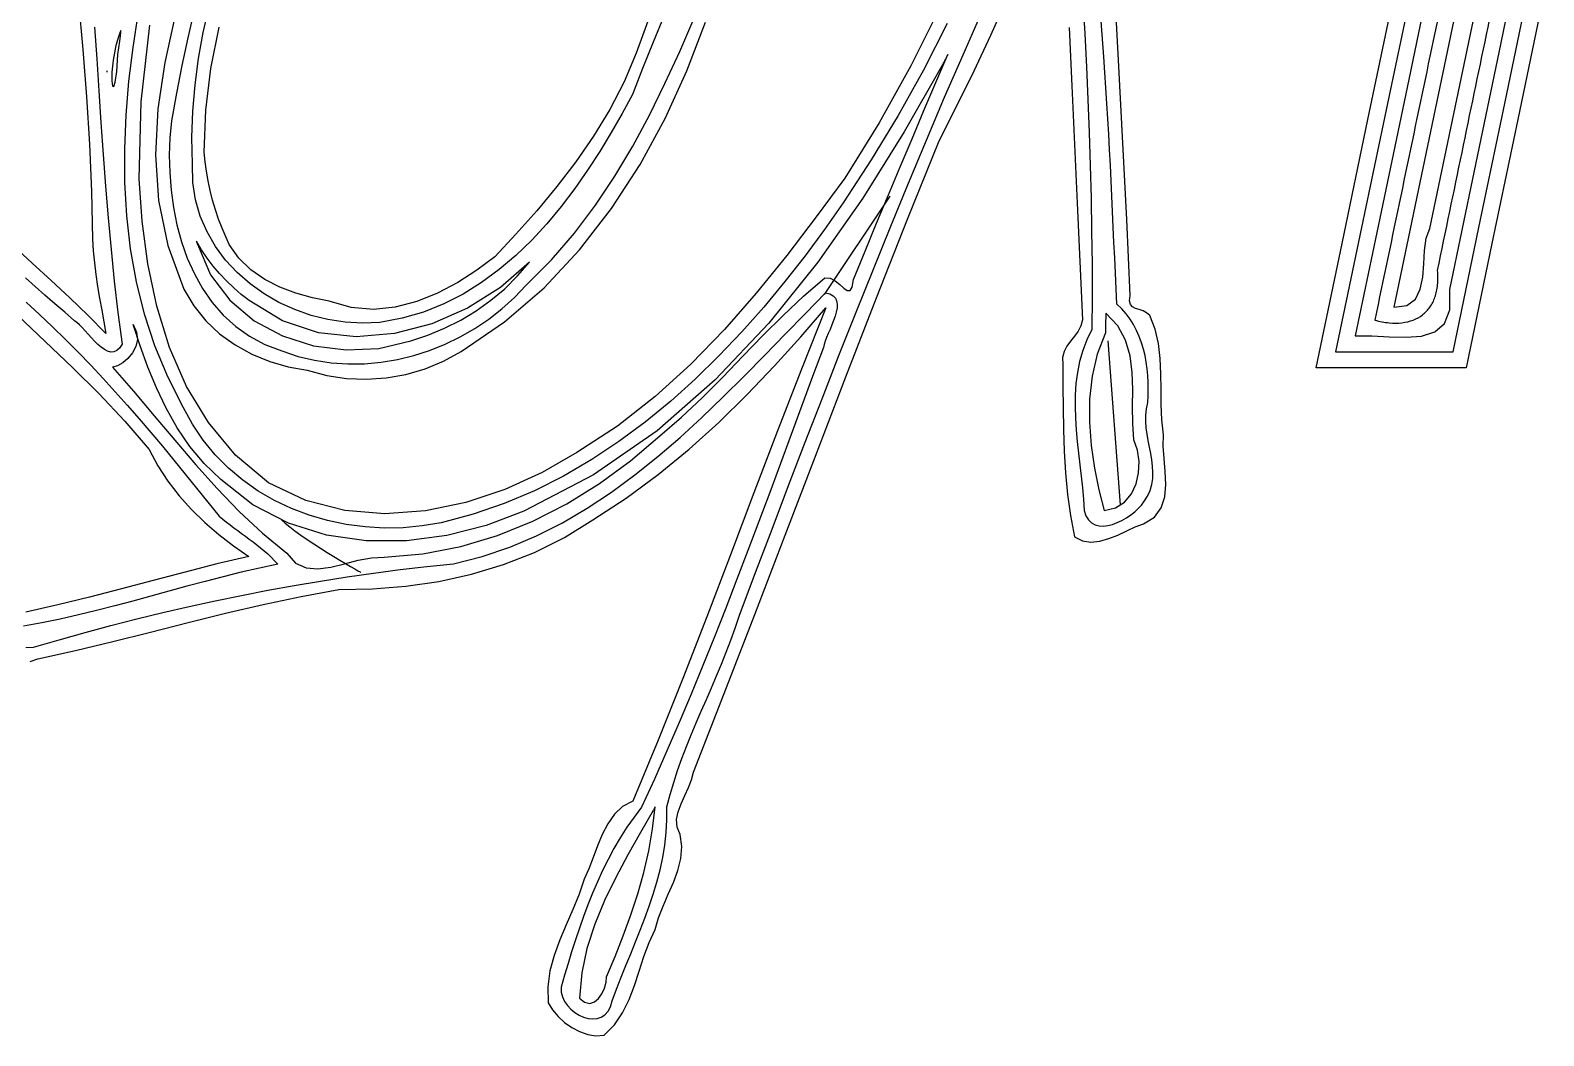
# Model space of a CAD drawing. Extents: x 11 to 234, y 10 to 80.
# Drawn here: x 176.4 to 219.46, y 15.19 to 43.8 of the extents above; entities that cross this region are included whole.
import ezdxf

# ---------------------------------------------------------------- set-up
doc = ezdxf.new("R2010")
doc.units = 0
doc.layers.add('logo', color=7, linetype='CONTINUOUS')
doc.layers.add('text', color=7, linetype='CONTINUOUS')

msp = doc.modelspace()

# ---------------------------------------------------------------- linework, layer by layer
at = {"layer": 'logo', "color": 7}
for p, q in [((207.377719, 42.76307), (207.260619, 44.938637)), ((177.770042, 44.597478), (177.894883, 43.250121)), ((181.05994, 44.370382), (180.881045, 43.584828)), ((181.324484, 43.731807), (181.487789, 44.466256)), ((202.278327, 44.438528), (201.452627, 42.780958)), ((203.730578, 43.65853), (204.18817, 44.678651)), ((206.348669, 44.629852), (206.403572, 43.694381)), ((179.324553, 43.304759), (179.47268, 44.258927)), ((179.55628, 41.7643), (179.799217, 43.94682)), ((180.514317, 44.178547), (180.225641, 42.878285)), ((194.072699, 44.340216), (193.640845, 43.14389)), ((194.433215, 44.219577), (194.126889, 43.462821)), ((194.878277, 43.196073), (195.278381, 44.121157)), ((195.082527, 42.642883), (195.610435, 44.025955)), ((202.489689, 43.986244), (201.814808, 42.663161)), ((202.942712, 43.102403), (203.476423, 44.31207)), ((206.943582, 43.041768), (206.876007, 44.052546)), ((178.227544, 43.889371), (178.290497, 42.983288)), ((178.906878, 43.613471), (178.830729, 43.361009)), ((178.954292, 43.749392), (178.906878, 43.613471)), ((178.948647, 43.482387), (178.970124, 43.635303)), ((178.977547, 43.786524), (178.954292, 43.749392)), ((178.970124, 43.635303), (178.9813, 43.742587)), ((178.9813, 43.742587), (178.977547, 43.786524)), ((180.881045, 43.584828), (180.713225, 42.797239)), ((181.191436, 42.992221), (181.324484, 43.731807)), ((181.541544, 42.710306), (181.778188, 43.885194)), ((203.253648, 42.647373), (203.730578, 43.65853)), ((205.957562, 43.878559), (206.033965, 42.212302)), ((206.403572, 43.694381), (206.452433, 42.758645)), ((177.894883, 43.250121), (178.00259, 41.902157)), ((178.830729, 43.361009), (178.755729, 42.950582)), ((178.861342, 42.623929), (178.893182, 43.110582)), ((178.893182, 43.110582), (178.921469, 43.301576)), ((178.921469, 43.301576), (178.948647, 43.482387)), ((179.208292, 42.345988), (179.324553, 43.304759)), ((193.640845, 43.14389), (193.29577, 42.326955)), ((194.126889, 43.462821), (193.824702, 42.712857)), ((194.460379, 42.28187), (194.878277, 43.196073)), ((202.168754, 42.307993), (202.507517, 43.105917)), ((202.417403, 41.888802), (202.942712, 43.102403)), ((202.495946, 43.083282), (202.484403, 43.060676)), ((202.507517, 43.105917), (202.495946, 43.083282)), ((178.290497, 42.983288), (178.35144, 42.077174)), ((178.577717, 42.642172), (178.575177, 42.633423)), ((178.575177, 42.633423), (178.57571, 42.613216)), ((178.581894, 42.642031), (178.577717, 42.642172)), ((178.586212, 42.636048), (178.581894, 42.642031)), ((178.589288, 42.627186), (178.586212, 42.636048)), ((178.755729, 42.950582), (178.721187, 42.608802)), ((180.225641, 42.878285), (180.034723, 41.565291)), ((180.713225, 42.797239), (180.557438, 42.007564)), ((181.091154, 42.247707), (181.191436, 42.992221)), ((181.392441, 41.523581), (181.541544, 42.710306)), ((193.824702, 42.712857), (193.532599, 41.970026)), ((194.464085, 41.287232), (195.082527, 42.642883)), ((201.452627, 42.780958), (200.550018, 41.163689)), ((201.814808, 42.663161), (201.093784, 41.369734)), ((202.358758, 42.81553), (201.26614, 40.907795)), ((202.366039, 42.829), (202.358758, 42.81553)), ((202.373038, 42.842716), (202.366039, 42.829)), ((202.380037, 42.856432), (202.373038, 42.842716)), ((202.387036, 42.870148), (202.380037, 42.856432)), ((202.394064, 42.883836), (202.387036, 42.870148)), ((202.401063, 42.897552), (202.394064, 42.883836)), ((202.408062, 42.911268), (202.401063, 42.897552)), ((202.415061, 42.924984), (202.408062, 42.911268)), ((202.426632, 42.94759), (202.415061, 42.924984)), ((202.438175, 42.970224), (202.426632, 42.94759)), ((202.449718, 42.99283), (202.438175, 42.970224)), ((202.461289, 43.015436), (202.449718, 42.99283)), ((202.472832, 43.038042), (202.461289, 43.015436)), ((202.484403, 43.060676), (202.472832, 43.038042)), ((202.762979, 41.64411), (203.253648, 42.647373)), ((206.452433, 42.758645), (206.495108, 41.822782)), ((206.976732, 42.599929), (206.943582, 43.041768)), ((207.492501, 40.588952), (207.377719, 42.76307)), ((178.57571, 42.613216), (178.585503, 42.612651)), ((178.585503, 42.612651), (178.589539, 42.618409)), ((178.589539, 42.618409), (178.589288, 42.627186)), ((178.721187, 42.608802), (178.718647, 42.355519)), ((178.718647, 42.355519), (178.739842, 42.21055)), ((178.739842, 42.21055), (178.77628, 42.193758)), ((178.77628, 42.193758), (178.819579, 42.324934)), ((178.819579, 42.324934), (178.861342, 42.623929)), ((179.128237, 41.385205), (179.208292, 42.345988)), ((181.026113, 41.498458), (181.091154, 42.247707)), ((193.29577, 42.326955), (192.88913, 41.541387)), ((194.018431, 41.382767), (194.460379, 42.28187)), ((201.829653, 41.509967), (202.168754, 42.307993)), ((206.033965, 42.212302), (206.109229, 40.546251)), ((207.007505, 42.15846), (206.976732, 42.599929)), ((178.00259, 41.902157), (178.087745, 40.553725)), ((178.35144, 42.077174), (178.412434, 41.171376)), ((180.557438, 42.007564), (180.414617, 41.215731)), ((193.532599, 41.970026), (193.240948, 41.430482)), ((201.899946, 40.671558), (202.417403, 41.888802)), ((206.495108, 41.822782), (206.531453, 40.886916)), ((207.036122, 41.717352), (207.007505, 42.15846)), ((179.08874, 40.424983), (179.128237, 41.385205)), ((179.496943, 39.56523), (179.55628, 41.7643)), ((180.034723, 41.565291), (179.967712, 40.25184)), ((180.998879, 40.744671), (181.026113, 41.498458)), ((181.347107, 40.325418), (181.392441, 41.523581)), ((192.88913, 41.541387), (192.429116, 40.78469)), ((193.240948, 41.430482), (192.931889, 40.888378)), ((193.546205, 40.502961), (194.018431, 41.382767)), ((201.093784, 41.369734), (200.331496, 40.108609)), ((201.490885, 40.711614), (201.829653, 41.509967)), ((202.264185, 40.647696), (202.762979, 41.64411)), ((207.062821, 41.276566), (207.036122, 41.717352)), ((178.412434, 41.171376), (178.475507, 40.266236)), ((180.414617, 41.215731), (180.373009, 40.737214)), ((193.751767, 39.975584), (194.464085, 41.287232)), ((200.550018, 41.163689), (199.577762, 39.589064)), ((207.087854, 40.836091), (207.062821, 41.276566)), ((178.087745, 40.553725), (178.144957, 39.204959)), ((180.373009, 40.737214), (180.356837, 40.247096)), ((181.011946, 39.986551), (180.998879, 40.744671)), ((192.429116, 40.78469), (191.923958, 40.05438)), ((192.931889, 40.888378), (192.604669, 40.348095)), ((193.03746, 39.646668), (193.546205, 40.502961)), ((201.26614, 40.907795), (200.086239, 39.023795)), ((201.153099, 39.912713), (201.490885, 40.711614)), ((201.361102, 38.41925), (202.264185, 40.647696)), ((201.389798, 39.450975), (201.899946, 40.671558)), ((206.109229, 40.546251), (206.184201, 38.881284)), ((206.531453, 40.886916), (206.56132, 39.951189)), ((207.111448, 40.395895), (207.087854, 40.836091)), ((207.601055, 38.417175), (207.492501, 40.588952)), ((178.475507, 40.266236), (178.542727, 39.362106)), ((179.094158, 39.467914), (179.08874, 40.424983)), ((179.967712, 40.25184), (180.050779, 38.950203)), ((180.356837, 40.247096), (180.367392, 39.749854)), ((181.374455, 40.057279), (181.347107, 40.325418)), ((181.412241, 39.784841), (181.374455, 40.057279)), ((191.923958, 40.05438), (191.381854, 39.34797)), ((192.604669, 40.348095), (192.258527, 39.814032)), ((200.331496, 40.108609), (199.532816, 38.882453)), ((207.133828, 39.955955), (207.111448, 40.395895)), ((180.367392, 39.749854), (180.406051, 39.249965)), ((181.025379, 39.469094), (181.011946, 39.986551)), ((181.46051, 39.509954), (181.412241, 39.784841)), ((192.258527, 39.814032), (191.892682, 39.290554)), ((192.485953, 38.818086), (193.03746, 39.646668)), ((192.942216, 38.724524), (193.751767, 39.975584)), ((200.816958, 39.113051), (201.153099, 39.912713)), ((206.56132, 39.951189), (206.584575, 39.015726)), ((207.155248, 39.516256), (207.133828, 39.955955)), ((178.144957, 39.204959), (178.168833, 37.856005)), ((178.542727, 39.362106), (178.616122, 38.459345)), ((179.148808, 38.516588), (179.094158, 39.467914)), ((179.579626, 38.364823), (179.496943, 39.56523)), ((180.406051, 39.249965), (180.474208, 38.751897)), ((181.102694, 38.97402), (181.025379, 39.469094)), ((181.519124, 39.234429), (181.46051, 39.509954)), ((181.588159, 38.960103), (181.519124, 39.234429)), ((191.381854, 39.34797), (190.81102, 38.662974)), ((191.892682, 39.290554), (191.506402, 38.782058)), ((199.577762, 39.589064), (198.761988, 38.486413)), ((200.886404, 38.227367), (201.389798, 39.450975)), ((207.175907, 39.076763), (207.155248, 39.516256)), ((180.050779, 38.950203), (180.310068, 37.672676)), ((181.239346, 38.503301), (181.102694, 38.97402)), ((181.667562, 38.688812), (181.588159, 38.960103)), ((191.506402, 38.782058), (191.098904, 38.29293)), ((191.885446, 38.021424), (192.485953, 38.818086)), ((200.086239, 39.023795), (198.806037, 37.197388)), ((200.859638, 39.072724), (198.985451, 36.281199)), ((199.532816, 38.882453), (199.000878, 38.129323)), ((200.483129, 38.312398), (200.816958, 39.113051)), ((206.184201, 38.881284), (206.259738, 37.218267)), ((206.584575, 39.015726), (206.601057, 38.080662)), ((207.19603, 38.637453), (207.175907, 39.076763)), ((178.616122, 38.459345), (178.69776, 37.558283)), ((179.257051, 37.573579), (179.148808, 38.516588)), ((179.742135, 37.150085), (179.579626, 38.364823)), ((180.474208, 38.751897), (180.5732, 38.26011)), ((181.430806, 38.058875), (181.239346, 38.503301)), ((181.757351, 38.42238), (181.667562, 38.688812)), ((181.857509, 38.162648), (181.757351, 38.42238)), ((190.81102, 38.662974), (190.21966, 37.996899)), ((192.032088, 37.550621), (192.942216, 38.724524)), ((198.761988, 38.486413), (197.924745, 37.392119)), ((200.475588, 36.179816), (201.361102, 38.41925)), ((207.215898, 38.198312), (207.19603, 38.637453)), ((207.699466, 36.248625), (207.601055, 38.417175)), ((180.5732, 38.26011), (180.7044, 37.779085)), ((181.672529, 37.642693), (181.430806, 38.058875)), ((182.059193, 37.700455), (181.857509, 38.162648)), ((190.21966, 37.996899), (189.615998, 37.347257)), ((191.098904, 38.29293), (190.669432, 37.827554)), ((191.229705, 37.260891), (191.885446, 38.021424)), ((199.000878, 38.129323), (198.446452, 37.381866)), ((200.152265, 37.510545), (200.483129, 38.312398)), ((200.389213, 37.001021), (200.886404, 38.227367)), ((206.601057, 38.080662), (206.610625, 37.146145)), ((207.235682, 37.759304), (207.215898, 38.198312)), ((176.458265, 37.166115), (175.926795, 37.65874)), ((178.168833, 37.856005), (178.190847, 37.518639)), ((178.190847, 37.518639), (178.224248, 37.181446)), ((178.69776, 37.558283), (178.789671, 36.659287)), ((179.423215, 36.64147), (179.257051, 37.573579)), ((180.310068, 37.672676), (180.771721, 36.431525)), ((180.7044, 37.779085), (180.869184, 37.313283)), ((181.272073, 37.551891), (181.127516, 37.795225)), ((181.127516, 37.795225), (181.130987, 37.784501)), ((181.130987, 37.784501), (181.134458, 37.773805)), ((181.134458, 37.773805), (181.13793, 37.763109)), ((181.13793, 37.763109), (181.141401, 37.752441)), ((181.141401, 37.752441), (181.144872, 37.741716)), ((181.144872, 37.741716), (181.148344, 37.73102)), ((181.148344, 37.73102), (181.151815, 37.720324)), ((181.151815, 37.720324), (181.155461, 37.70985)), ((181.155461, 37.70985), (181.524346, 36.840925)), ((181.430484, 37.316331), (181.272073, 37.551891)), ((181.959978, 37.256697), (181.672529, 37.642693)), ((182.336979, 37.307845), (182.059193, 37.700455)), ((190.669432, 37.827554), (190.217236, 37.390318)), ((191.018039, 36.470466), (192.032088, 37.550621)), ((199.825037, 36.707259), (200.152265, 37.510545)), ((207.255663, 37.320412), (207.235682, 37.759304)), ((176.995675, 36.677834), (176.458265, 37.166115)), ((178.224248, 37.181446), (178.267064, 36.844486)), ((179.99852, 35.945211), (179.742135, 37.150085)), ((180.869184, 37.313283), (181.068926, 36.86718)), ((181.602027, 37.089272), (181.430484, 37.316331)), ((181.785968, 36.871427), (181.602027, 37.089272)), ((182.288629, 36.902847), (181.959978, 37.256697)), ((182.678369, 36.979036), (182.336979, 37.307845)), ((189.615998, 37.347257), (189.104868, 36.972059)), ((190.217236, 37.390318), (189.741533, 36.985606)), ((190.602018, 37.196124), (189.78052, 36.47968)), ((190.267508, 36.805258), (190.602018, 37.196124)), ((190.512486, 36.540686), (191.229705, 37.260891)), ((197.924745, 37.392119), (197.057177, 36.32012)), ((198.806037, 37.197388), (197.412531, 35.46243)), ((198.446452, 37.381866), (197.869121, 36.644131)), ((206.259738, 37.218267), (206.336694, 35.558081)), ((206.610625, 37.146145), (206.613165, 36.212286)), ((207.276068, 36.881621), (207.255663, 37.320412)), ((176.538656, 36.506604), (176.260794, 36.754717)), ((177.52999, 36.186573), (176.995675, 36.677834)), ((178.267064, 36.844486), (178.317294, 36.507838)), ((178.789671, 36.659287), (178.893924, 35.762686)), ((179.651685, 35.722859), (179.423215, 36.64147)), ((181.068926, 36.86718), (181.304994, 36.445241)), ((181.524346, 36.840925), (182.074431, 36.113)), ((181.981571, 36.66352), (181.785968, 36.871427)), ((182.188101, 36.466269), (181.981571, 36.66352)), ((182.653923, 36.583078), (182.288629, 36.902847)), ((183.070864, 36.708249), (182.678369, 36.979036)), ((183.501973, 36.489702), (183.070864, 36.708249)), ((188.561461, 36.623571), (187.990759, 36.31959)), ((189.104868, 36.972059), (188.561461, 36.623571)), ((189.241585, 36.617803), (188.716612, 36.2913)), ((189.741533, 36.985606), (189.241585, 36.617803)), ((189.901895, 36.444287), (190.267508, 36.805258)), ((197.869121, 36.644131), (197.268476, 35.920175)), ((198.405521, 36.235694), (199.005122, 36.749651)), ((199.005122, 36.749651), (199.160249, 36.739604)), ((199.160249, 36.739604), (199.303392, 36.666785)), ((199.303392, 36.666785), (199.433016, 36.563263)), ((199.785867, 36.483375), (199.825037, 36.707259)), ((199.897684, 35.772257), (200.389213, 37.001021)), ((207.297122, 36.44289), (207.276068, 36.881621)), ((176.818708, 36.261003), (176.538656, 36.506604)), ((177.099428, 36.016983), (176.818708, 36.261003)), ((178.052182, 35.685005), (177.52999, 36.186573)), ((178.317294, 36.507838), (178.373027, 36.171578)), ((180.771721, 36.431525), (181.050156, 35.953119)), ((181.304994, 36.445241), (181.578752, 36.05193)), ((182.404831, 36.280389), (182.188101, 36.466269)), ((182.631026, 36.106608), (182.404831, 36.280389)), ((183.05134, 36.299354), (182.653923, 36.583078)), ((183.47633, 36.053612), (183.05134, 36.299354)), ((183.959198, 36.31762), (183.501973, 36.489702)), ((184.430035, 36.186217), (183.959198, 36.31762)), ((184.901992, 36.089723), (184.430035, 36.186217)), ((187.990759, 36.31959), (187.39774, 36.077892)), ((188.716612, 36.2913), (188.165859, 36.010477)), ((189.78052, 36.47968), (188.845588, 35.889938)), ((189.508212, 36.114107), (189.901895, 36.444287)), ((189.822057, 35.873481), (190.178873, 36.1945)), ((189.896716, 35.500635), (191.018039, 36.470466)), ((190.178873, 36.1945), (190.512486, 36.540686)), ((197.057177, 36.32012), (196.150433, 35.284339)), ((197.821931, 35.685267), (198.405521, 36.235694)), ((198.455153, 35.740396), (199.028871, 36.321879)), ((199.028871, 36.321879), (199.153038, 36.2936)), ((199.153038, 36.2936), (199.244997, 36.244934)), ((199.244997, 36.244934), (199.307992, 36.178301)), ((199.307992, 36.178301), (199.345256, 36.096098)), ((199.433016, 36.563263), (199.547601, 36.461096)), ((199.547601, 36.461096), (199.64562, 36.39235)), ((199.602931, 33.932484), (200.475588, 36.179816)), ((199.64562, 36.39235), (199.725548, 36.389104)), ((199.725548, 36.389104), (199.785867, 36.483375)), ((206.613165, 36.212286), (206.608508, 35.279228)), ((207.31905, 36.004201), (207.297122, 36.44289)), ((207.678017, 36.100216), (207.699466, 36.248625)), ((176.281913, 36.057383), (176.661913, 35.711582)), ((177.379269, 35.773597), (177.099428, 36.016983)), ((177.656696, 35.529915), (177.379269, 35.773597)), ((178.373027, 36.171578), (178.432243, 35.835771)), ((178.432243, 35.835771), (178.492909, 35.500474)), ((178.893924, 35.762686), (179.012556, 34.868849)), ((180.362857, 34.774406), (179.99852, 35.945211)), ((181.050156, 35.953119), (181.391362, 35.529249)), ((181.578752, 36.05193), (181.891573, 35.691733)), ((182.074431, 36.113), (182.770803, 35.530544)), ((183.580143, 35.525755), (182.631026, 36.106608)), ((183.924363, 35.847802), (183.47633, 36.053612)), ((184.390896, 35.683879), (183.924363, 35.847802)), ((185.534531, 35.904401), (184.901992, 36.089723)), ((186.164646, 35.852512), (185.534531, 35.904401)), ((186.787375, 35.916275), (186.164646, 35.852512)), ((187.39774, 36.077892), (186.787375, 35.916275)), ((187.58857, 35.779724), (186.983974, 35.60342)), ((188.165859, 36.010477), (187.58857, 35.779724)), ((188.845588, 35.889938), (187.828964, 35.446439)), ((188.648766, 35.549716), (189.089487, 35.815623)), ((189.089487, 35.815623), (189.508212, 36.114107)), ((189.44413, 35.578779), (189.822057, 35.873481)), ((197.268476, 35.920175), (196.644102, 35.21406)), ((198.325548, 35.075125), (199.041766, 35.903583)), ((199.041766, 35.903583), (198.344299, 34.15424)), ((199.335125, 35.78015), (199.301978, 35.659749)), ((199.355558, 35.894611), (199.335125, 35.78015)), ((199.345256, 36.096098), (199.359988, 36.000724)), ((199.359988, 36.000724), (199.355558, 35.894611)), ((199.41126, 34.541358), (199.897684, 35.772257)), ((207.003018, 35.748587), (207.001889, 35.67824)), ((207.342904, 35.387805), (207.003018, 35.748587)), ((207.456933, 35.871633), (207.31905, 36.004201)), ((207.581376, 35.729658), (207.456933, 35.871633)), ((207.703361, 35.997902), (207.678017, 36.100216)), ((207.765035, 35.929773), (207.703361, 35.997902)), ((207.852583, 35.883926), (207.765035, 35.929773)), ((207.955546, 35.848448), (207.852583, 35.883926)), ((208.063482, 35.811432), (207.955546, 35.848448)), ((208.165923, 35.760968), (208.063482, 35.811432)), ((208.252433, 35.685143), (208.165923, 35.760968)), ((176.046556, 35.679566), (176.827634, 34.945811)), ((176.661913, 35.711582), (177.035319, 35.359106)), ((177.035319, 35.359106), (177.402496, 35.000401)), ((177.724709, 35.483492), (177.656696, 35.529915)), ((177.798755, 35.417777), (177.724709, 35.483492)), ((177.878023, 35.337053), (177.798755, 35.417777)), ((177.961705, 35.245596), (177.878023, 35.337053)), ((178.553214, 35.165795), (178.052182, 35.685005)), ((178.492909, 35.500474), (178.553214, 35.165795)), ((179.525589, 34.817327), (179.328056, 35.42085)), ((179.328056, 35.42085), (179.426918, 35.205467)), ((179.946791, 34.820324), (179.651685, 35.722859)), ((181.391362, 35.529249), (181.786832, 35.159747)), ((181.891573, 35.691733), (182.244833, 35.369102)), ((182.244833, 35.369102), (182.639899, 35.088511)), ((182.770803, 35.530544), (183.578542, 35.098019)), ((184.606226, 35.188858), (183.580143, 35.525755)), ((184.871397, 35.563776), (184.390896, 35.683879)), ((185.361323, 35.489459), (184.871397, 35.563776)), ((185.856143, 35.462873), (185.361323, 35.489459)), ((186.351319, 35.485959), (185.856143, 35.462873)), ((186.983974, 35.60342), (186.351319, 35.485959)), ((187.828964, 35.446439), (186.76237, 35.168724)), ((187.713431, 35.11922), (188.189068, 35.31728)), ((188.189068, 35.31728), (188.648766, 35.549716)), ((188.664774, 34.657702), (189.896716, 35.500635)), ((189.047171, 35.31156), (189.44413, 35.578779)), ((197.412531, 35.46243), (195.892691, 33.85279)), ((197.248283, 35.109754), (197.821931, 35.685267)), ((197.878768, 35.148718), (198.455153, 35.740396)), ((199.210399, 35.410758), (199.158485, 35.286981)), ((199.259317, 35.535819), (199.210399, 35.410758)), ((199.301978, 35.659749), (199.259317, 35.535819)), ((206.295343, 35.387703), (206.215894, 35.234999)), ((206.336694, 35.558081), (206.295343, 35.387703)), ((206.994833, 35.326492), (206.993422, 35.256143)), ((206.996244, 35.396839), (206.994833, 35.326492)), ((206.997656, 35.467191), (206.996244, 35.396839)), ((206.999067, 35.537544), (206.997656, 35.467191)), ((207.000478, 35.607887), (206.999067, 35.537544)), ((207.001889, 35.67824), (207.000478, 35.607887)), ((207.564962, 34.979201), (207.342904, 35.387805)), ((207.692887, 35.579084), (207.581376, 35.729658)), ((207.79199, 35.420718), (207.692887, 35.579084)), ((207.879185, 35.255367), (207.79199, 35.420718)), ((208.406873, 35.292222), (208.252433, 35.685143)), ((176.827634, 34.945811), (177.600314, 34.204947)), ((177.402496, 35.000401), (177.763788, 34.63592)), ((178.048965, 35.147687), (177.961705, 35.245596)), ((178.139008, 35.047611), (178.048965, 35.147687)), ((178.231004, 34.949638), (178.139008, 35.047611)), ((178.324149, 34.858057), (178.231004, 34.949638)), ((179.446871, 34.994743), (179.402497, 34.795429)), ((179.426918, 35.205467), (179.446871, 34.994743)), ((181.786832, 35.159747), (182.228038, 34.844445)), ((182.639899, 35.088511), (183.078131, 34.854436)), ((183.578542, 35.098019), (184.462736, 34.819881)), ((185.677548, 35.076364), (184.606226, 35.188858)), ((186.76237, 35.168724), (185.677548, 35.076364)), ((186.320825, 34.744618), (187.224887, 34.956423)), ((187.224887, 34.956423), (187.713431, 35.11922)), ((188.204554, 34.864223), (188.633286, 35.072989)), ((188.633286, 35.072989), (189.047171, 35.31156)), ((196.150433, 35.284339), (195.19567, 34.298723)), ((196.644102, 35.21406), (195.995589, 34.52983)), ((196.678522, 34.52053), (197.248283, 35.109754)), ((197.297765, 34.551885), (197.878768, 35.148718)), ((197.578579, 34.24833), (198.325548, 35.075125)), ((199.017136, 34.947408), (198.985632, 34.852822)), ((199.058603, 35.0529), (199.017136, 34.947408)), ((199.106804, 35.166895), (199.058603, 35.0529)), ((199.158485, 35.286981), (199.106804, 35.166895)), ((206.002692, 34.95375), (205.898902, 34.810748)), ((206.113349, 35.092759), (206.002692, 34.95375)), ((206.215894, 35.234999), (206.113349, 35.092759)), ((206.461758, 34.985094), (206.345835, 34.683409)), ((206.608508, 35.279228), (206.461758, 34.985094)), ((206.992545, 35.185773), (206.758512, 34.583889)), ((206.993422, 35.256143), (206.992545, 35.185773)), ((207.424788, 30.291447), (207.07444, 34.962476)), ((207.693782, 34.533834), (207.564962, 34.979201)), ((207.95499, 35.083837), (207.879185, 35.255367)), ((208.019915, 34.906938), (207.95499, 35.083837)), ((208.074477, 34.725472), (208.019915, 34.906938)), ((208.502004, 34.880725), (208.406873, 35.292222)), ((177.763788, 34.63592), (178.119569, 34.266082)), ((178.417615, 34.777138), (178.324149, 34.858057)), ((178.510596, 34.711163), (178.417615, 34.777138)), ((178.602276, 34.664419), (178.510596, 34.711163)), ((178.691834, 34.641163), (178.602276, 34.664419)), ((178.778456, 34.645707), (178.691834, 34.641163)), ((178.861328, 34.682317), (178.778456, 34.645707)), ((178.93963, 34.755274), (178.861328, 34.682317)), ((179.012556, 34.868849), (178.93963, 34.755274)), ((179.1804, 34.45819), (179.032309, 34.333809)), ((179.30874, 34.614321), (179.1804, 34.45819)), ((179.402497, 34.795429), (179.30874, 34.614321)), ((179.74365, 34.214607), (179.525589, 34.817327)), ((180.312873, 33.936449), (179.946791, 34.820324)), ((180.849214, 33.661864), (180.362857, 34.774406)), ((182.228038, 34.844445), (182.706467, 34.583192)), ((182.706467, 34.583192), (183.213595, 34.375801)), ((183.078131, 34.854436), (183.560909, 34.671339)), ((183.560909, 34.671339), (184.023068, 34.518179)), ((184.023068, 34.518179), (184.491297, 34.406442)), ((184.462736, 34.819881), (185.388473, 34.700594)), ((185.388473, 34.700594), (186.320825, 34.744618)), ((186.850226, 34.428362), (187.310934, 34.540743)), ((187.310934, 34.540743), (187.763077, 34.686423)), ((187.763077, 34.686423), (188.204554, 34.864223)), ((188.160042, 34.380943), (188.664774, 34.657702)), ((195.995589, 34.52983), (195.322515, 33.871543)), ((196.106579, 33.928973), (196.678522, 34.52053)), ((196.71021, 33.954946), (197.297765, 34.551885)), ((198.967344, 34.771553), (198.661985, 33.948438)), ((198.929388, 33.308646), (199.41126, 34.541358)), ((198.985632, 34.852822), (198.967344, 34.771553)), ((205.816985, 34.656528), (205.771922, 34.483867)), ((205.771922, 34.483867), (205.778695, 34.285541)), ((205.898902, 34.810748), (205.816985, 34.656528)), ((206.345835, 34.683409), (206.25792, 34.375003)), ((206.758512, 34.583889), (206.611553, 33.951912)), ((207.753941, 34.062763), (207.693782, 34.533834)), ((208.119184, 34.540249), (208.074477, 34.725472)), ((208.154442, 34.352058), (208.119184, 34.540249)), ((208.552415, 34.455433), (208.502004, 34.880725)), ((208.572735, 34.021144), (208.552415, 34.455433)), ((177.600314, 34.204947), (178.356277, 33.449949)), ((178.119569, 34.266082), (178.470193, 33.891347)), ((178.879283, 34.24796), (178.736137, 34.207425)), ((178.736137, 34.207425), (179.338582, 33.526544)), ((179.032309, 34.333809), (178.879283, 34.24796)), ((179.988266, 33.619894), (179.74365, 34.214607)), ((183.213595, 34.375801), (183.740902, 34.22212)), ((183.740902, 34.22212), (184.279867, 34.121979)), ((184.279867, 34.121979), (184.836094, 33.973688)), ((184.491297, 34.406442), (184.963494, 34.334961)), ((184.963494, 34.334961), (185.43758, 34.302584)), ((185.43758, 34.302584), (185.911453, 34.308144)), ((185.911453, 34.308144), (186.383038, 34.350424)), ((186.383038, 34.350424), (186.850226, 34.428362)), ((187.08821, 34.003338), (187.632845, 34.16256)), ((187.632845, 34.16256), (188.160042, 34.380943)), ((195.19567, 34.298723), (194.184027, 33.377195)), ((196.800145, 33.432967), (197.578579, 34.24833)), ((198.344299, 34.15424), (197.662408, 32.397096)), ((205.778695, 34.285541), (205.781941, 33.671693)), ((206.195224, 34.060717), (206.154917, 33.741377)), ((206.25792, 34.375003), (206.195224, 34.060717)), ((207.770055, 33.577073), (207.753941, 34.062763)), ((208.180971, 34.161744), (208.154442, 34.352058)), ((208.199259, 33.970093), (208.180971, 34.161744)), ((208.577617, 33.582655), (208.572735, 34.021144)), ((178.470193, 33.891347), (178.816017, 33.512142)), ((180.265471, 33.040396), (179.988266, 33.619894)), ((180.754282, 33.073814), (180.312873, 33.936449)), ((181.471672, 32.631789), (180.849214, 33.661864)), ((184.836094, 33.973688), (185.400078, 33.888463)), ((185.400078, 33.888463), (185.966786, 33.865518)), ((185.966786, 33.865518), (186.531168, 33.904087)), ((186.531168, 33.904087), (187.08821, 34.003338)), ((195.892691, 33.85279), (194.233509, 32.402328)), ((195.322515, 33.871543), (194.62448, 33.243255)), ((195.526395, 33.346469), (196.106579, 33.928973)), ((196.114139, 33.36294), (196.71021, 33.954946)), ((198.661985, 33.948438), (198.357315, 33.124047)), ((198.738436, 31.680339), (199.602931, 33.932484)), ((205.781941, 33.671693), (205.786203, 33.054939)), ((206.154917, 33.741377), (206.134202, 33.417826)), ((206.611553, 33.951912), (206.540887, 33.300715)), ((208.209673, 33.777905), (208.199259, 33.970093)), ((208.212806, 33.585997), (208.209673, 33.777905)), ((178.356277, 33.449949), (179.087199, 32.673775)), ((178.816017, 33.512142), (179.157407, 33.128918)), ((179.338582, 33.526544), (179.929748, 32.830578)), ((194.184027, 33.377195), (193.106652, 32.533689)), ((194.62448, 33.243255), (193.901071, 32.64901)), ((194.931905, 32.784398), (195.526395, 33.346469)), ((195.507618, 32.78091), (196.114139, 33.36294)), ((195.989527, 32.638802), (196.800145, 33.432967)), ((198.451524, 32.074412), (198.929388, 33.308646)), ((206.134202, 33.417826), (206.130279, 33.090883)), ((206.540887, 33.300715), (206.535695, 32.641153)), ((207.766697, 33.087812), (207.770055, 33.577073)), ((208.157815, 33.028594), (208.199203, 33.206236)), ((208.199203, 33.206236), (208.209137, 33.395172)), ((208.209137, 33.395172), (208.212806, 33.585997)), ((208.581625, 33.144754), (208.577617, 33.582655)), ((179.157407, 33.128918), (179.494719, 32.742118)), ((179.494719, 32.742118), (179.828309, 32.352183)), ((179.929748, 32.830578), (180.517933, 32.129913)), ((180.581283, 32.483335), (180.265471, 33.040396)), ((181.015657, 32.584686), (180.754282, 33.073814)), ((194.317047, 32.254131), (194.931905, 32.784398)), ((194.888694, 32.213903), (195.507618, 32.78091)), ((198.357315, 33.124047), (198.052673, 32.298823)), ((205.786203, 33.054939), (205.796475, 32.436929)), ((206.130279, 33.090883), (206.140327, 32.761386)), ((206.140327, 32.761386), (206.161578, 32.430178)), ((207.76839, 32.606051), (207.766697, 33.087812)), ((208.138172, 32.667891), (208.138736, 32.849002)), ((208.138736, 32.849002), (208.157815, 33.028594)), ((208.599433, 32.712234), (208.581625, 33.144754)), ((179.087199, 32.673775), (179.784759, 31.869411)), ((179.828309, 32.352183), (180.15854, 31.959547)), ((180.94174, 31.955912), (180.581283, 32.483335)), ((181.319263, 32.131491), (181.015657, 32.584686)), ((182.244286, 31.708378), (181.471672, 32.631789)), ((193.106652, 32.533689), (191.954703, 31.782139)), ((194.233509, 32.402328), (192.421973, 31.14491)), ((193.901071, 32.64901), (193.151862, 32.092875)), ((195.146013, 31.8756), (195.989527, 32.638802)), ((197.662408, 32.397096), (196.989759, 30.635177)), ((198.052673, 32.298823), (197.747405, 31.473191)), ((205.796475, 32.436929), (205.817727, 31.819328)), ((206.161578, 32.430178), (206.191144, 32.098067)), ((206.535695, 32.641153), (206.585247, 31.984115)), ((207.799889, 32.142859), (207.76839, 32.606051)), ((208.152311, 32.4857), (208.138172, 32.667891)), ((208.177401, 32.302871), (208.152311, 32.4857)), ((208.209602, 32.119838), (208.177401, 32.302871)), ((208.645616, 32.289885), (208.599433, 32.712234)), ((179.784759, 31.869411), (180.031232, 31.40408)), ((180.15854, 31.959547), (180.485776, 31.564656)), ((180.517933, 32.129913), (181.111452, 31.434924)), ((181.352856, 31.465339), (180.94174, 31.955912)), ((181.6617, 31.714643), (181.319263, 32.131491)), ((193.151862, 32.092875), (192.376456, 31.578886)), ((193.481726, 31.545293), (194.317047, 32.254131)), ((194.255421, 31.666967), (194.888694, 32.213903)), ((194.268877, 31.153123), (195.146013, 31.8756)), ((197.977117, 30.838958), (198.451524, 32.074412)), ((206.191144, 32.098067), (206.226323, 31.765917)), ((206.585247, 31.984115), (206.678728, 31.340453)), ((207.90233, 31.848896), (207.799889, 32.142859)), ((208.245098, 31.93704), (208.209602, 32.119838)), ((208.280107, 31.754922), (208.245098, 31.93704)), ((208.635089, 31.965903), (208.645616, 32.289885)), ((208.659473, 31.609346), (208.635089, 31.965903)), ((180.485776, 31.564656), (180.810366, 31.167951)), ((181.820665, 31.01883), (181.352856, 31.465339)), ((182.039542, 31.334521), (181.6617, 31.714643)), ((183.181128, 30.91583), (182.244286, 31.708378)), ((191.954703, 31.782139), (190.966471, 31.212031)), ((192.376456, 31.578886), (191.574443, 31.111114)), ((192.598472, 30.89969), (193.481726, 31.545293)), ((193.605847, 31.145144), (194.255421, 31.666967)), ((197.747405, 31.473191), (197.440832, 30.647581)), ((197.877402, 29.426476), (198.738436, 31.680339)), ((205.817727, 31.819328), (205.854983, 31.203781)), ((206.226323, 31.765917), (206.264239, 31.434535)), ((207.948685, 31.528887), (207.90233, 31.848896)), ((207.937283, 31.202026), (207.948685, 31.528887)), ((208.310731, 31.573905), (208.280107, 31.754922)), ((208.333337, 31.394456), (208.310731, 31.573905)), ((208.69251, 31.237558), (208.659473, 31.609346)), ((180.031232, 31.40408), (180.316471, 30.964338)), ((180.810366, 31.167951), (181.132672, 30.769868)), ((181.111452, 31.434924), (181.71861, 30.755994)), ((182.737503, 30.293056), (181.820665, 31.01883)), ((182.449374, 30.991539), (182.039542, 31.334521)), ((190.966471, 31.212031), (189.90492, 30.732072)), ((192.421973, 31.14491), (190.445063, 30.114395)), ((191.574443, 31.111114), (190.745392, 30.6936)), ((192.938036, 30.653471), (193.605847, 31.145144)), ((193.35741, 30.48114), (194.268877, 31.153123)), ((205.854983, 31.203781), (205.913225, 30.591949)), ((206.264239, 31.434535), (206.302116, 31.104775)), ((206.302116, 31.104775), (206.337126, 30.777451)), ((206.678728, 31.340453), (206.805332, 30.721038)), ((207.866398, 30.887509), (207.937283, 31.202026)), ((208.314513, 30.869819), (208.339038, 31.041975)), ((208.344033, 31.217001), (208.333337, 31.394456)), ((208.339038, 31.041975), (208.344033, 31.217001)), ((208.708117, 30.867878), (208.69251, 31.237558)), ((180.316471, 30.964338), (180.636441, 30.549571)), ((181.132672, 30.769868), (181.453062, 30.370859)), ((181.71861, 30.755994), (182.347712, 30.103496)), ((182.887781, 30.686084), (182.449374, 30.991539)), ((183.351348, 30.418557), (182.887781, 30.686084)), ((184.238161, 30.416009), (183.181128, 30.91583)), ((189.90492, 30.732072), (188.791223, 30.36316)), ((190.745392, 30.6936), (189.888907, 30.330405)), ((191.670384, 30.325365), (192.598472, 30.89969)), ((192.250029, 30.196999), (192.938036, 30.653471)), ((196.989759, 30.635177), (196.320015, 28.871525)), ((197.440832, 30.647581), (197.132304, 29.822422)), ((197.505616, 29.602597), (197.977117, 30.838958)), ((205.913225, 30.591949), (205.997466, 29.98549)), ((206.337126, 30.777451), (206.366497, 30.453409)), ((206.805332, 30.721038), (206.954312, 30.136742)), ((207.539452, 30.372281), (207.734354, 30.604528)), ((207.734354, 30.604528), (207.866398, 30.887509)), ((208.191667, 30.53586), (208.266654, 30.700963)), ((208.266654, 30.700963), (208.314513, 30.869819)), ((208.680036, 30.517634), (208.708117, 30.867878)), ((180.636441, 30.549571), (180.987138, 30.159125)), ((180.987138, 30.159125), (181.364523, 29.792377)), ((181.453062, 30.370859), (181.771885, 29.971354)), ((183.748525, 29.768298), (182.737503, 30.293056)), ((183.836663, 30.189356), (183.351348, 30.418557)), ((184.3403, 29.998879), (183.836663, 30.189356)), ((185.348849, 30.131732), (184.238161, 30.416009)), ((188.791223, 30.36316), (187.646539, 30.126198)), ((189.888907, 30.330405), (189.004572, 30.025583)), ((190.700541, 29.830361), (191.670384, 30.325365)), ((191.53989, 29.780775), (192.250029, 30.196999)), ((192.410893, 29.869415), (193.35741, 30.48114)), ((206.366497, 30.453409), (206.387381, 30.133479)), ((206.954312, 30.136742), (207.280002, 30.209953)), ((207.280002, 30.209953), (207.539452, 30.372281)), ((207.824812, 30.098026), (207.926779, 30.190505)), ((207.926779, 30.190505), (208.014618, 30.283672)), ((208.014618, 30.283672), (208.085761, 30.37494)), ((208.085761, 30.37494), (208.191667, 30.53586)), ((208.387817, 29.944802), (208.581986, 30.204162)), ((208.581986, 30.204162), (208.680036, 30.517634)), ((181.364523, 29.792377), (181.764579, 29.448692)), ((181.771885, 29.971354), (181.875416, 29.885643)), ((181.875416, 29.885643), (181.980888, 29.802119)), ((181.980888, 29.802119), (182.087904, 29.720323)), ((182.087904, 29.720323), (182.196085, 29.639791)), ((182.347712, 30.103496), (183.007065, 29.487817)), ((184.829667, 29.431567), (183.748525, 29.768298)), ((184.858849, 29.84752), (184.3403, 29.998879)), ((185.388893, 29.735681), (184.858849, 29.84752)), ((186.49203, 30.042093), (185.348849, 30.131732)), ((185.927015, 29.663765), (185.388893, 29.735681)), ((187.646539, 30.126198), (186.49203, 30.042093)), ((188.091964, 29.783188), (187.555691, 29.69146)), ((189.004572, 30.025583), (188.091964, 29.783188)), ((190.445063, 30.114395), (189.374238, 29.705613)), ((189.692037, 29.422705), (190.700541, 29.830361)), ((190.805666, 29.409836), (191.53989, 29.780775)), ((191.59673, 29.364133), (192.410893, 29.869415)), ((197.132304, 29.822422), (196.82116, 28.998144)), ((205.997466, 29.98549), (206.11268, 29.386053)), ((206.387381, 30.133479), (206.438288, 29.981968)), ((206.438288, 29.981968), (206.50859, 29.864727)), ((206.50859, 29.864727), (206.595715, 29.77918)), ((206.595715, 29.77918), (206.697078, 29.72273)), ((206.697078, 29.72273), (206.81011, 29.692798)), ((207.060851, 29.702167), (207.193396, 29.736302)), ((207.193396, 29.736302), (207.327297, 29.786614)), ((207.327297, 29.786614), (207.459967, 29.850523)), ((207.459967, 29.850523), (207.588829, 29.925453)), ((207.588829, 29.925453), (207.711308, 30.008816)), ((207.711308, 30.008816), (207.824812, 30.098026)), ((207.843086, 29.663334), (208.071325, 29.756882)), ((208.071325, 29.756882), (208.387817, 29.944802)), ((181.764579, 29.448692), (182.183284, 29.127436)), ((182.196085, 29.639791), (182.305046, 29.560054)), ((182.305046, 29.560054), (182.414398, 29.480651)), ((182.414398, 29.480651), (182.523759, 29.401112)), ((182.523759, 29.401112), (182.632739, 29.320984)), ((182.632739, 29.320984), (182.740958, 29.239794)), ((183.007065, 29.487817), (183.704984, 28.919325)), ((185.956871, 29.269899), (184.829667, 29.431567)), ((186.469799, 29.632162), (185.927015, 29.663765)), ((187.01383, 29.64125), (186.469799, 29.632162)), ((187.555691, 29.69146), (187.01383, 29.64125)), ((188.25322, 29.419979), (187.106077, 29.270463)), ((189.374238, 29.705613), (188.25322, 29.419979)), ((188.647965, 29.110449), (189.692037, 29.422705)), ((190.045405, 29.089234), (190.805666, 29.409836)), ((190.744943, 28.939244), (191.59673, 29.364133)), ((197.015114, 27.173978), (197.877402, 29.426476)), ((197.036478, 28.365614), (197.505616, 29.602597)), ((206.11268, 29.386053), (206.337487, 29.270342)), ((206.81011, 29.692798), (206.932225, 29.686814)), ((206.830419, 29.259888), (207.08808, 29.332315)), ((206.932225, 29.686814), (207.060851, 29.702167)), ((207.08808, 29.332315), (207.346231, 29.43464)), ((207.346231, 29.43464), (207.599647, 29.550445)), ((207.599647, 29.550445), (207.843086, 29.663334)), ((182.183284, 29.127436), (182.616619, 28.827987)), ((182.740958, 29.239794), (182.848021, 29.157075)), ((182.848021, 29.157075), (182.953553, 29.072366)), ((182.953553, 29.072366), (183.057159, 28.985213)), ((183.057159, 28.985213), (183.158463, 28.895133)), ((183.158463, 28.895133), (183.257071, 28.80167)), ((183.704984, 28.919325), (183.949893, 28.636479)), ((187.106077, 29.270463), (185.956871, 29.269899)), ((186.465456, 28.804345), (187.571408, 28.901613)), ((187.571408, 28.901613), (188.647965, 29.110449)), ((189.25717, 28.82401), (190.045405, 29.089234)), ((189.861596, 28.591321), (190.744943, 28.939244)), ((196.320015, 28.871525), (195.646839, 27.109163)), ((196.82116, 28.998144), (196.506733, 28.175184)), ((206.337487, 29.270342), (206.578477, 29.233755)), ((206.578477, 29.233755), (206.830419, 29.259888)), ((181.710378, 28.612854), (180.80493, 28.38196)), ((182.616619, 28.827987), (181.710378, 28.612854)), ((182.924066, 28.493847), (182.405584, 28.375105)), ((183.444659, 28.60274), (182.924066, 28.493847)), ((183.257071, 28.80167), (183.352595, 28.704362)), ((183.352595, 28.704362), (183.444659, 28.60274)), ((183.949893, 28.636479), (184.248064, 28.498755)), ((184.248064, 28.498755), (184.587185, 28.471944)), ((184.587185, 28.471944), (184.954912, 28.521838)), ((184.954912, 28.521838), (185.338929, 28.614232)), ((185.338929, 28.614232), (185.726911, 28.71492)), ((185.726911, 28.71492), (186.106522, 28.789698)), ((186.106522, 28.789698), (186.465456, 28.804345)), ((186.167254, 28.351867), (186.923183, 28.450687)), ((186.923183, 28.450687), (187.680459, 28.539835)), ((187.680459, 28.539835), (188.439007, 28.619204)), ((188.439007, 28.619204), (189.25717, 28.82401)), ((188.952756, 28.316939), (189.861596, 28.591321)), ((179.899956, 28.142497), (178.995129, 27.90166)), ((180.80493, 28.38196), (179.899956, 28.142497)), ((181.373399, 28.115288), (180.858942, 27.977823)), ((181.888816, 28.248314), (181.373399, 28.115288)), ((182.405584, 28.375105), (181.888816, 28.248314)), ((183.158229, 27.862279), (183.908152, 27.998584)), ((183.908152, 27.998584), (184.659674, 28.12568)), ((184.659674, 28.12568), (185.41273, 28.243479)), ((185.41273, 28.243479), (186.167254, 28.351867)), ((187.082805, 27.975086), (188.024468, 28.112669)), ((188.024468, 28.112669), (188.952756, 28.316939)), ((196.506733, 28.175184), (196.188367, 27.353968)), ((196.569144, 27.128332), (197.036478, 28.365614)), ((178.090119, 27.666634), (177.184603, 27.444618)), ((178.995129, 27.90166), (178.090119, 27.666634)), ((179.83139, 27.696815), (179.317537, 27.556883)), ((180.345063, 27.837731), (179.83139, 27.696815)), ((180.858942, 27.977823), (180.345063, 27.837731)), ((180.918691, 27.399417), (181.663433, 27.56257)), ((181.663433, 27.56257), (182.409967, 27.716898)), ((182.409967, 27.716898), (183.158229, 27.862279)), ((183.029815, 27.456852), (184.104658, 27.685876)), ((184.104658, 27.685876), (185.183574, 27.886304)), ((185.183574, 27.886304), (186.133816, 27.900782)), ((186.133816, 27.900782), (187.082805, 27.975086)), ((177.184603, 27.444618), (176.278255, 27.242795)), ((177.771103, 27.161064), (177.252734, 27.043129)), ((178.287776, 27.2872), (177.771103, 27.161064)), ((178.803128, 27.419746), (178.287776, 27.2872)), ((179.317537, 27.556883), (178.803128, 27.419746)), ((179.434826, 27.047119), (180.1758, 27.227561)), ((180.1758, 27.227561), (180.918691, 27.399417)), ((180.8889, 26.943578), (181.958183, 27.20688)), ((181.958183, 27.20688), (183.029815, 27.456852)), ((196.188367, 27.353968), (195.865389, 26.534926)), ((196.146874, 24.92594), (197.015114, 27.173978)), ((176.732277, 26.935216), (176.209367, 26.839119)), ((177.252734, 27.043129), (176.732277, 26.935216)), ((177.958888, 26.660938), (178.695835, 26.858197)), ((178.695835, 26.858197), (179.434826, 27.047119)), ((179.821109, 26.674583), (180.8889, 26.943578)), ((195.646839, 27.109163), (194.963889, 25.351128)), ((196.333759, 26.440463), (196.456009, 26.782931)), ((196.456009, 26.782931), (196.569144, 27.128332)), ((176.491384, 26.241852), (177.224047, 26.455452)), ((177.224047, 26.455452), (177.958888, 26.660938)), ((177.68653, 26.150068), (178.753937, 26.407539)), ((178.753937, 26.407539), (179.821109, 26.674583)), ((195.865389, 26.534926), (195.537153, 25.718491)), ((196.2039, 26.10047), (196.333759, 26.440463)), ((176.273979, 26.230845), (176.491384, 26.241852)), ((176.39759, 25.831552), (176.618017, 25.909809)), ((176.618017, 25.909809), (177.68653, 26.150068)), ((196.067962, 25.762503), (196.2039, 26.10047)), ((195.537153, 25.718491), (195.202979, 24.905089)), ((195.783897, 25.090862), (195.927458, 25.426122)), ((195.927458, 25.426122), (196.067962, 25.762503)), ((194.963889, 25.351128), (194.264825, 23.600444)), ((195.638798, 24.756285), (195.783897, 25.090862)), ((195.202979, 24.905089), (194.862221, 24.095157)), ((195.267984, 22.685443), (196.146874, 24.92594)), ((195.493685, 24.421939), (195.638798, 24.756285)), ((195.350068, 24.087373), (195.493685, 24.421939)), ((194.862221, 24.095157), (194.51421, 23.289119)), ((195.073383, 23.415789), (195.209459, 23.752141)), ((195.209459, 23.752141), (195.350068, 24.087373)), ((194.264825, 23.600444), (193.543309, 21.860149)), ((194.51421, 23.289119), (194.158291, 22.487413)), ((194.943349, 23.077876), (195.073383, 23.415789)), ((194.820881, 22.737939), (194.943349, 23.077876)), ((194.158291, 22.487413), (193.79379, 21.690463)), ((194.604694, 22.050223), (194.70749, 22.395538)), ((194.70749, 22.395538), (194.820881, 22.737939)), ((195.129094, 22.247442), (195.216424, 22.470674)), ((195.216424, 22.470674), (195.267984, 22.685443)), ((194.514002, 21.701534), (194.604694, 22.050223)), ((194.921144, 21.788857), (195.024499, 22.019048)), ((195.024499, 22.019048), (195.129094, 22.247442)), ((193.254452, 21.708491), (193.021263, 21.489893)), ((193.543309, 21.860149), (193.254452, 21.708491)), ((193.79379, 21.690463), (193.578946, 21.407961)), ((194.126742, 21.594592), (193.767281, 20.971874)), ((194.106992, 21.070381), (194.178976, 21.700521)), ((194.133143, 21.607867), (194.126742, 21.594592)), ((194.13969, 21.621104), (194.133143, 21.607867)), ((194.146238, 21.63434), (194.13969, 21.621104)), ((194.152785, 21.647604), (194.146238, 21.63434)), ((194.159333, 21.660812), (194.152785, 21.647604)), ((194.16588, 21.674049), (194.159333, 21.660812)), ((194.172428, 21.687285), (194.16588, 21.674049)), ((194.178976, 21.700521), (194.172428, 21.687285)), ((194.51705, 21.332969), (194.514002, 21.701534)), ((194.792188, 21.336339), (194.837538, 21.560175)), ((194.837538, 21.560175), (194.921144, 21.788857)), ((192.832442, 21.219962), (192.67669, 20.914292)), ((193.021263, 21.489893), (192.832442, 21.219962)), ((193.377095, 21.117334), (193.187501, 20.819257)), ((193.578946, 21.407961), (193.377095, 21.117334)), ((194.497096, 20.969458), (194.51705, 21.332969)), ((194.80359, 21.120676), (194.792188, 21.336339)), ((194.890255, 20.916513), (194.80359, 21.120676)), ((192.67669, 20.914292), (192.542696, 20.588509)), ((193.187501, 20.819257), (193.009433, 20.514403)), ((193.767281, 20.971874), (193.406866, 20.337419)), ((193.99824, 20.448499), (194.106992, 21.070381)), ((194.456188, 20.610593), (194.497096, 20.969458)), ((194.936943, 20.5717), (194.890255, 20.916513)), ((192.419173, 20.258205), (192.294812, 19.938992)), ((192.542696, 20.588509), (192.419173, 20.258205)), ((193.009433, 20.514403), (192.842159, 20.203445)), ((193.406866, 20.337419), (193.059775, 19.690771)), ((193.856661, 19.834366), (193.99824, 20.448499)), ((194.319802, 19.905133), (194.3964, 20.255955)), ((194.3964, 20.255955), (194.456188, 20.610593)), ((194.908483, 20.228907), (194.936943, 20.5717)), ((192.294812, 19.938992), (192.15831, 19.646471)), ((192.684936, 19.887065), (192.537043, 19.565933)), ((192.842159, 20.203445), (192.684936, 19.887065)), ((193.686176, 19.227487), (193.856661, 19.834366)), ((194.228472, 19.557712), (194.319802, 19.905133)), ((194.699241, 19.549271), (194.823227, 19.888098)), ((194.823227, 19.888098), (194.908483, 20.228907)), ((192.15831, 19.646471), (192.014599, 19.212365)), ((192.537043, 19.565933), (192.397733, 19.240726)), ((193.059775, 19.690771), (192.740294, 19.031486)), ((194.124481, 19.213274), (194.228472, 19.557712)), ((194.554687, 19.212391), (194.699241, 19.549271)), ((192.014599, 19.212365), (191.839825, 18.779648)), ((192.397733, 19.240726), (192.266279, 18.912115)), ((192.740294, 19.031486), (192.462703, 18.359106)), ((193.490731, 18.627344), (193.686176, 19.227487)), ((194.009896, 18.871401), (194.124481, 19.213274)), ((194.407734, 18.877447), (194.554687, 19.212391)), ((191.839825, 18.779648), (191.651842, 18.34666)), ((192.141946, 18.580783), (192.023997, 18.247394)), ((192.266279, 18.912115), (192.141946, 18.580783)), ((193.274244, 18.03345), (193.490731, 18.627344)), ((193.75722, 18.193687), (193.886785, 18.531679)), ((193.886785, 18.531679), (194.009896, 18.871401)), ((194.179255, 18.213262), (194.276537, 18.544407)), ((194.276537, 18.544407), (194.407734, 18.877447)), ((191.651842, 18.34666), (191.468488, 17.911727)), ((192.023997, 18.247394), (191.911701, 17.91263)), ((192.462703, 18.359106), (192.241294, 17.673187)), ((193.623271, 17.857027), (193.75722, 18.193687)), ((194.007444, 17.836205), (194.179255, 18.213262)), ((191.468488, 17.911727), (191.307616, 17.473193)), ((191.911701, 17.91263), (191.804327, 17.577167)), ((192.241294, 17.673187), (192.090342, 16.973276)), ((193.040652, 17.44529), (193.274244, 18.03345)), ((193.487012, 17.521259), (193.623271, 17.857027)), ((193.861814, 17.436931), (194.007444, 17.836205)), ((191.307616, 17.473193), (191.187073, 17.029388)), ((191.701124, 17.241678), (191.601375, 16.906838)), ((191.804327, 17.577167), (191.701124, 17.241678)), ((192.793891, 16.862366), (193.040652, 17.44529)), ((193.350504, 17.185984), (193.487012, 17.521259)), ((193.727931, 17.026602), (193.861814, 17.436931)), ((191.187073, 17.029388), (191.124719, 16.578653)), ((191.601375, 16.906838), (191.504347, 16.573322)), ((192.090342, 16.973276), (192.024121, 16.258924)), ((192.783223, 16.706974), (192.793891, 16.862366)), ((193.08504, 16.515232), (193.215822, 16.850778)), ((193.215822, 16.850778), (193.350504, 17.185984)), ((193.591375, 16.616409), (193.727931, 17.026602)), ((191.124719, 16.578653), (191.138378, 16.119317)), ((191.504347, 16.573322), (191.511064, 16.43023)), ((191.511064, 16.43023), (191.545947, 16.293248)), ((192.569253, 16.246029), (192.666493, 16.382323)), ((192.666493, 16.382323), (192.739284, 16.541471)), ((192.739284, 16.541471), (192.783223, 16.706974)), ((192.960221, 16.178928), (193.08504, 16.515232)), ((193.437713, 16.217519), (193.591375, 16.616409)), ((191.138378, 16.119317), (191.263662, 15.922295)), ((191.545947, 16.293248), (191.605385, 16.164453)), ((191.605385, 16.164453), (191.685745, 16.045917)), ((191.685745, 16.045917), (191.783389, 15.939711)), ((191.783389, 15.939711), (191.894694, 15.847912)), ((192.024121, 16.258924), (192.175003, 16.139025)), ((192.175003, 16.139025), (192.319094, 16.107907)), ((192.319094, 16.107907), (192.451982, 16.149058)), ((192.451982, 16.149058), (192.569253, 16.246029)), ((192.841163, 15.881316), (192.912015, 16.012547)), ((192.912015, 16.012547), (192.960221, 16.178928)), ((193.252525, 15.841116), (193.437713, 16.217519)), ((191.263662, 15.922295), (191.421379, 15.735534)), ((191.421379, 15.735534), (191.605823, 15.565636)), ((191.605823, 15.565636), (191.8113, 15.419225)), ((191.894694, 15.847912), (192.016024, 15.772601)), ((192.016024, 15.772601), (192.143755, 15.715844)), ((192.143755, 15.715844), (192.274258, 15.679719)), ((192.274258, 15.679719), (192.403891, 15.666342)), ((192.403891, 15.666342), (192.529025, 15.6778)), ((192.529025, 15.6778), (192.646035, 15.716021)), ((192.646035, 15.716021), (192.751292, 15.783171)), ((192.751292, 15.783171), (192.841163, 15.881316)), ((193.021371, 15.498377), (193.252525, 15.841116)), ((191.8113, 15.419225), (192.032136, 15.302888)), ((192.032136, 15.302888), (192.262627, 15.22325)), ((192.262627, 15.22325), (192.497089, 15.186903)), ((192.497089, 15.186903), (192.729829, 15.200478)), ((192.729829, 15.200478), (193.021371, 15.498377))]:
    msp.add_line(p, q, dxfattribs=at)
msp.add_open_spline([(183.551421, 29.86817), (184.01575, 29.382108), (185.803004, 28.372065), (185.803004, 28.372065)], degree=3, dxfattribs=at)
at = {"layer": 'text', "color": 7}
for p, q in [((217.4173, 46.551128), (216.677567, 43.006735)), ((218.193597, 43.16301), (218.895851, 46.531293)), ((216.313904, 45.700309), (215.575927, 42.166506)), ((215.756953, 45.248666), (215.018998, 41.714855)), ((218.357512, 41.716068), (219.093971, 45.25019)), ((214.461384, 41.262101), (215.198579, 44.795739)), ((219.463968, 44.795739), (218.726776, 41.262101)), ((216.906077, 41.423779), (217.585242, 44.68878)), ((217.492834, 39.79442), (218.193597, 43.16301)), ((216.677567, 43.006735), (215.93843, 39.462222)), ((215.575927, 42.166506), (214.837775, 38.632737)), ((215.018998, 41.714855), (214.280727, 38.181111)), ((216.227364, 38.158688), (216.906077, 41.423779)), ((217.621683, 38.181813), (218.357512, 41.716068)), ((213.724192, 37.728465), (214.461384, 41.262101)), ((218.726776, 41.262101), (217.989581, 37.728465)), ((216.793888, 36.425451), (217.492834, 39.79442)), ((215.93843, 39.462222), (215.200224, 35.917511)), ((214.837775, 38.632737), (214.099544, 35.098984)), ((214.280727, 38.181111), (213.542172, 34.647429)), ((216.121638, 37.876706), (216.227364, 38.158688)), ((216.886499, 34.647429), (217.621683, 38.181813)), ((212.986997, 34.194827), (213.724192, 37.728465)), ((216.049459, 37.151739), (216.072912, 37.530219)), ((216.072912, 37.530219), (216.121638, 37.876706)), ((217.989581, 37.728465), (217.252386, 34.194827)), ((216.019518, 36.773787), (216.049459, 37.151739)), ((215.951362, 36.428872), (216.019518, 36.773787)), ((215.813253, 36.149511), (215.951362, 36.428872)), ((216.796428, 35.842857), (216.793888, 36.425451)), ((215.200224, 35.917511), (215.573455, 35.968218)), ((215.573455, 35.968218), (215.813253, 36.149511)), ((216.643802, 35.450927), (216.796428, 35.842857)), ((216.365043, 35.213863), (216.643802, 35.450927)), ((214.099544, 35.098984), (214.571699, 35.09842)), ((214.571699, 35.09842), (215.063476, 35.073951)), ((215.063476, 35.073951), (215.545729, 35.061167)), ((215.545729, 35.061167), (215.989301, 35.095874)), ((215.989301, 35.095874), (216.365043, 35.213863)), ((213.542172, 34.647429), (213.960213, 34.647429)), ((213.960213, 34.647429), (214.378252, 34.647429)), ((214.378252, 34.647429), (214.796297, 34.647429)), ((214.796297, 34.647429), (215.214335, 34.647429)), ((215.214335, 34.647429), (215.632377, 34.647429)), ((215.632377, 34.647429), (216.050419, 34.647429)), ((216.050419, 34.647429), (216.46846, 34.647429)), ((216.46846, 34.647429), (216.886499, 34.647429)), ((213.52017, 34.194827), (212.986997, 34.194827)), ((214.053343, 34.194827), (213.52017, 34.194827)), ((214.586517, 34.194827), (214.053343, 34.194827)), ((215.119692, 34.194827), (214.586517, 34.194827)), ((215.652866, 34.194827), (215.119692, 34.194827)), ((216.186039, 34.194827), (215.652866, 34.194827)), ((216.719213, 34.194827), (216.186039, 34.194827)), ((217.252386, 34.194827), (216.719213, 34.194827))]:
    msp.add_line(p, q, dxfattribs=at)
for points in [[(217.836663, 43.676841), (218.069597, 44.796289), (218.302758, 45.915687), (218.536133, 47.035043)], [(216.87131, 46.15195), (216.625356, 44.974005), (216.379357, 43.796071), (216.133333, 42.618144)], [(217.13856, 40.318354), (217.371027, 41.437899), (217.60373, 42.557395), (217.836663, 43.676841)], [(216.133333, 42.618144), (215.887306, 41.440216), (215.641247, 40.262294), (215.395181, 39.084374)], [(216.441912, 36.959565), (216.673876, 38.079214), (216.906097, 39.198807), (217.13856, 40.318354)], [(215.395181, 39.084374), (215.149111, 37.906455), (214.903027, 36.728538), (214.656949, 35.550622)], [(216.443605, 36.551328), (216.456023, 36.677524), (216.455741, 36.813769), (216.441912, 36.959565)], [(216.225016, 35.918772), (216.284164, 36.002759), (216.33261, 36.0978), (216.369367, 36.203393)], [(216.369367, 36.203393), (216.406126, 36.308987), (216.431199, 36.425132), (216.443605, 36.551328)], [(216.016417, 35.700476), (216.096003, 35.761854), (216.165865, 35.834786), (216.225016, 35.918772)], [(214.656949, 35.550622), (214.798721, 35.511517), (214.934679, 35.485976), (215.063838, 35.473499)], [(215.063838, 35.473499), (215.192999, 35.461025), (215.315365, 35.461589), (215.429959, 35.47491)], [(215.429959, 35.47491), (215.544552, 35.488062), (215.651371, 35.513758), (215.74944, 35.551519)], [(215.74944, 35.551519), (215.847509, 35.589281), (215.936827, 35.639101), (216.016417, 35.700476)]]:
    msp.add_open_spline(points, degree=3, dxfattribs=at)

doc.saveas('drawing.dxf')
